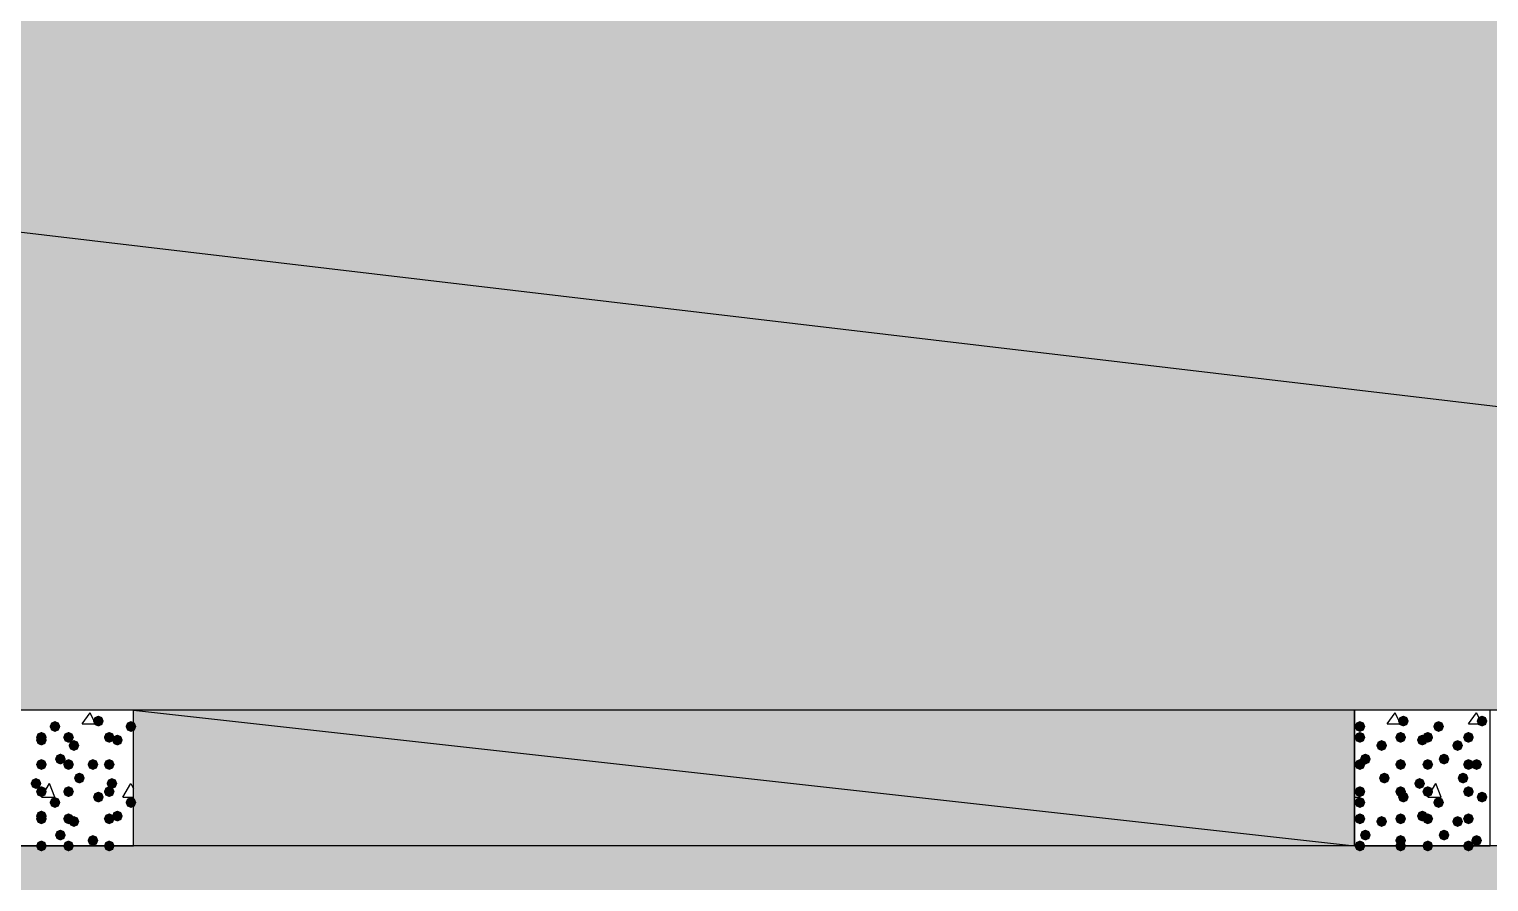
# Model space of a CAD drawing. Header units: millimetres. Extents: x 0 to 420, y 0 to 297.
# Drawn here: x 131.72 to 154.5, y 105.19 to 118.49 of the extents above; entities that cross this region are included whole.
import ezdxf

# ---------------------------------------------------------------- set-up
doc = ezdxf.new("R2010")
doc.units = ezdxf.units.MM
doc.layers.get('0').update_dxf_attribs({"linetype": 'CONTINUOUS'})

msp = doc.modelspace()

# ---------------------------------------------------------------- hatches: boundary and pattern name
at = {"true_color": 0x000008}
h = msp.add_hatch(color=0, dxfattribs=at)
h.paths.add_polyline_path([(194.775667, 126.915333), (33.401, 126.915333), (194.775667, 107.865333)], flags=0)
h.paths.add_polyline_path([(33.401, 126.915333), (194.775667, 107.865333), (33.401, 107.865333)], flags=0)
at = {"true_color": 0x000007}
for points in [[(132.884333, 107.696), (132.859463, 107.636204), (132.799667, 107.611333), (132.739871, 107.636204), (132.715, 107.696), (132.739871, 107.755796), (132.799667, 107.780667), (132.859462, 107.755796)], [(153.246667, 107.696), (153.221796, 107.636204), (153.162, 107.611333), (153.102204, 107.636204), (153.077333, 107.696), (153.102204, 107.755796), (153.162, 107.780667), (153.221796, 107.755796)], [(154.474333, 107.696), (154.449463, 107.636204), (154.389667, 107.611333), (154.329871, 107.636204), (154.305, 107.696), (154.329871, 107.755796), (154.389667, 107.780667), (154.449462, 107.755796)], [(131.995333, 107.442), (131.970463, 107.382204), (131.910667, 107.357333), (131.850871, 107.382204), (131.826, 107.442), (131.850871, 107.501796), (131.910667, 107.526667), (131.970462, 107.501796)], [(132.207, 107.611333), (132.182129, 107.551537), (132.122333, 107.526667), (132.062538, 107.551537), (132.037667, 107.611333), (132.062537, 107.671129), (132.122333, 107.696), (132.182129, 107.671129)], [(132.418667, 107.442), (132.393796, 107.382204), (132.334, 107.357333), (132.274204, 107.382204), (132.249333, 107.442), (132.274204, 107.501796), (132.334, 107.526667), (132.393796, 107.501796)], [(133.053667, 107.442), (133.028796, 107.382204), (132.969, 107.357333), (132.909204, 107.382204), (132.884333, 107.442), (132.909204, 107.501796), (132.969, 107.526667), (133.028796, 107.501796)], [(133.392333, 107.611333), (133.367462, 107.551537), (133.307667, 107.526667), (133.247871, 107.551537), (133.223, 107.611333), (133.247871, 107.671129), (133.307667, 107.696), (133.367462, 107.671129)], [(152.569333, 107.611333), (152.544463, 107.551537), (152.484667, 107.526667), (152.424871, 107.551537), (152.4, 107.611333), (152.424871, 107.671129), (152.484667, 107.696), (152.544462, 107.671129)], [(152.569333, 107.442), (152.544463, 107.382204), (152.484667, 107.357333), (152.424871, 107.382204), (152.4, 107.442), (152.424871, 107.501796), (152.484667, 107.526667), (152.544462, 107.501796)], [(153.204333, 107.442), (153.179463, 107.382204), (153.119667, 107.357333), (153.059871, 107.382204), (153.035, 107.442), (153.059871, 107.501796), (153.119667, 107.526667), (153.179462, 107.501796)], [(153.627667, 107.442), (153.602796, 107.382204), (153.543, 107.357333), (153.483204, 107.382204), (153.458333, 107.442), (153.483204, 107.501796), (153.543, 107.526667), (153.602796, 107.501796)], [(153.797, 107.611333), (153.772129, 107.551537), (153.712333, 107.526667), (153.652538, 107.551537), (153.627667, 107.611333), (153.652537, 107.671129), (153.712333, 107.696), (153.772129, 107.671129)], [(154.262667, 107.442), (154.237796, 107.382204), (154.178, 107.357333), (154.118204, 107.382204), (154.093333, 107.442), (154.118204, 107.501796), (154.178, 107.526667), (154.237796, 107.501796)], [(131.995333, 107.399667), (131.970463, 107.339871), (131.910667, 107.315), (131.850871, 107.339871), (131.826, 107.399667), (131.850871, 107.459462), (131.910667, 107.484333), (131.970462, 107.459463)], [(132.503333, 107.315), (132.478463, 107.255204), (132.418667, 107.230333), (132.358871, 107.255204), (132.334, 107.315), (132.358871, 107.374796), (132.418667, 107.399667), (132.478462, 107.374796)], [(133.180667, 107.399667), (133.155796, 107.339871), (133.096, 107.315), (133.036204, 107.339871), (133.011333, 107.399667), (133.036204, 107.459462), (133.096, 107.484333), (133.155796, 107.459463)], [(152.908, 107.315), (152.883129, 107.255204), (152.823333, 107.230333), (152.763537, 107.255204), (152.738667, 107.315), (152.763537, 107.374796), (152.823333, 107.399667), (152.883129, 107.374796)], [(153.543, 107.399667), (153.518129, 107.339871), (153.458333, 107.315), (153.398538, 107.339871), (153.373667, 107.399667), (153.398537, 107.459462), (153.458333, 107.484333), (153.518129, 107.459463)], [(154.093333, 107.315), (154.068463, 107.255204), (154.008667, 107.230333), (153.948871, 107.255204), (153.924, 107.315), (153.948871, 107.374796), (154.008667, 107.399667), (154.068462, 107.374796)], [(131.995333, 107.018667), (131.970463, 106.958871), (131.910667, 106.934), (131.850871, 106.958871), (131.826, 107.018667), (131.850871, 107.078462), (131.910667, 107.103333), (131.970462, 107.078463)], [(132.291667, 107.103333), (132.266796, 107.043538), (132.207, 107.018667), (132.147204, 107.043538), (132.122333, 107.103333), (132.147204, 107.163129), (132.207, 107.188), (132.266796, 107.163129)], [(132.418667, 107.018667), (132.393796, 106.958871), (132.334, 106.934), (132.274204, 106.958871), (132.249333, 107.018667), (132.274204, 107.078462), (132.334, 107.103333), (132.393796, 107.078463)], [(132.799667, 107.018667), (132.774796, 106.958871), (132.715, 106.934), (132.655204, 106.958871), (132.630333, 107.018667), (132.655204, 107.078462), (132.715, 107.103333), (132.774796, 107.078463)], [(133.053667, 107.018667), (133.028796, 106.958871), (132.969, 106.934), (132.909204, 106.958871), (132.884333, 107.018667), (132.909204, 107.078462), (132.969, 107.103333), (133.028796, 107.078463)], [(152.569333, 107.018667), (152.544463, 106.958871), (152.484667, 106.934), (152.424871, 106.958871), (152.4, 107.018667), (152.424871, 107.078462), (152.484667, 107.103333), (152.544462, 107.078463)], [(152.654, 107.103333), (152.629129, 107.043538), (152.569333, 107.018667), (152.509538, 107.043538), (152.484667, 107.103333), (152.509537, 107.163129), (152.569333, 107.188), (152.629129, 107.163129)], [(153.204333, 107.018667), (153.179463, 106.958871), (153.119667, 106.934), (153.059871, 106.958871), (153.035, 107.018667), (153.059871, 107.078462), (153.119667, 107.103333), (153.179462, 107.078463)], [(153.204333, 107.018667), (153.179463, 106.958871), (153.119667, 106.934), (153.059871, 106.958871), (153.035, 107.018667), (153.059871, 107.078462), (153.119667, 107.103333), (153.179462, 107.078463)], [(153.627667, 107.018667), (153.602796, 106.958871), (153.543, 106.934), (153.483204, 106.958871), (153.458333, 107.018667), (153.483204, 107.078462), (153.543, 107.103333), (153.602796, 107.078463)], [(153.881667, 107.103333), (153.856796, 107.043538), (153.797, 107.018667), (153.737204, 107.043538), (153.712333, 107.103333), (153.737204, 107.163129), (153.797, 107.188), (153.856796, 107.163129)], [(154.262667, 107.018667), (154.237796, 106.958871), (154.178, 106.934), (154.118204, 106.958871), (154.093333, 107.018667), (154.118204, 107.078462), (154.178, 107.103333), (154.237796, 107.078463)], [(154.389667, 107.018667), (154.364796, 106.958871), (154.305, 106.934), (154.245204, 106.958871), (154.220333, 107.018667), (154.245204, 107.078462), (154.305, 107.103333), (154.364796, 107.078463)], [(132.588, 106.807), (132.563129, 106.747204), (132.503333, 106.722333), (132.443537, 106.747204), (132.418667, 106.807), (132.443537, 106.866796), (132.503333, 106.891667), (132.563129, 106.866796)], [(152.950333, 106.807), (152.925463, 106.747204), (152.865667, 106.722333), (152.805871, 106.747204), (152.781, 106.807), (152.805871, 106.866796), (152.865667, 106.891667), (152.925462, 106.866796)], [(154.178, 106.807), (154.153129, 106.747204), (154.093333, 106.722333), (154.033537, 106.747204), (154.008667, 106.807), (154.033537, 106.866796), (154.093333, 106.891667), (154.153129, 106.866796)], [(131.910667, 106.722333), (131.885796, 106.662537), (131.826, 106.637667), (131.766204, 106.662537), (131.741333, 106.722333), (131.766204, 106.782129), (131.826, 106.807), (131.885796, 106.782129)], [(131.995333, 106.595333), (131.970463, 106.535538), (131.910667, 106.510667), (131.850871, 106.535538), (131.826, 106.595333), (131.850871, 106.655129), (131.910667, 106.68), (131.970462, 106.655129)], [(132.418667, 106.595333), (132.393796, 106.535538), (132.334, 106.510667), (132.274204, 106.535538), (132.249333, 106.595333), (132.274204, 106.655129), (132.334, 106.68), (132.393796, 106.655129)], [(132.884333, 106.510667), (132.859463, 106.450871), (132.799667, 106.426), (132.739871, 106.450871), (132.715, 106.510667), (132.739871, 106.570462), (132.799667, 106.595333), (132.859462, 106.570463)], [(133.053667, 106.595333), (133.028796, 106.535538), (132.969, 106.510667), (132.909204, 106.535538), (132.884333, 106.595333), (132.909204, 106.655129), (132.969, 106.68), (133.028796, 106.655129)], [(133.096, 106.722333), (133.071129, 106.662537), (133.011333, 106.637667), (132.951538, 106.662537), (132.926667, 106.722333), (132.951537, 106.782129), (133.011333, 106.807), (133.071129, 106.782129)], [(152.569333, 106.595333), (152.544463, 106.535538), (152.484667, 106.510667), (152.424871, 106.535538), (152.4, 106.595333), (152.424871, 106.655129), (152.484667, 106.68), (152.544462, 106.655129)], [(153.204333, 106.595333), (153.179463, 106.535538), (153.119667, 106.510667), (153.059871, 106.535538), (153.035, 106.595333), (153.059871, 106.655129), (153.119667, 106.68), (153.179462, 106.655129)], [(153.246667, 106.510667), (153.221796, 106.450871), (153.162, 106.426), (153.102204, 106.450871), (153.077333, 106.510667), (153.102204, 106.570462), (153.162, 106.595333), (153.221796, 106.570463)], [(153.500667, 106.722333), (153.475796, 106.662537), (153.416, 106.637667), (153.356204, 106.662537), (153.331333, 106.722333), (153.356204, 106.782129), (153.416, 106.807), (153.475796, 106.782129)], [(153.627667, 106.595333), (153.602796, 106.535538), (153.543, 106.510667), (153.483204, 106.535538), (153.458333, 106.595333), (153.483204, 106.655129), (153.543, 106.68), (153.602796, 106.655129)], [(154.262667, 106.595333), (154.237796, 106.535538), (154.178, 106.510667), (154.118204, 106.535538), (154.093333, 106.595333), (154.118204, 106.655129), (154.178, 106.68), (154.237796, 106.655129)], [(154.474333, 106.510667), (154.449463, 106.450871), (154.389667, 106.426), (154.329871, 106.450871), (154.305, 106.510667), (154.329871, 106.570462), (154.389667, 106.595333), (154.449462, 106.570463)], [(132.207, 106.426), (132.182129, 106.366204), (132.122333, 106.341333), (132.062538, 106.366204), (132.037667, 106.426), (132.062537, 106.485796), (132.122333, 106.510667), (132.182129, 106.485796)], [(133.392333, 106.426), (133.367462, 106.366204), (133.307667, 106.341333), (133.247871, 106.366204), (133.223, 106.426), (133.247871, 106.485796), (133.307667, 106.510667), (133.367462, 106.485796)], [(152.569333, 106.426), (152.544463, 106.366204), (152.484667, 106.341333), (152.424871, 106.366204), (152.4, 106.426), (152.424871, 106.485796), (152.484667, 106.510667), (152.544462, 106.485796)], [(153.797, 106.426), (153.772129, 106.366204), (153.712333, 106.341333), (153.652538, 106.366204), (153.627667, 106.426), (153.652537, 106.485796), (153.712333, 106.510667), (153.772129, 106.485796)], [(131.995333, 106.214333), (131.970463, 106.154537), (131.910667, 106.129667), (131.850871, 106.154537), (131.826, 106.214333), (131.850871, 106.274129), (131.910667, 106.299), (131.970462, 106.274129)], [(131.995333, 106.172), (131.970463, 106.112204), (131.910667, 106.087333), (131.850871, 106.112204), (131.826, 106.172), (131.850871, 106.231796), (131.910667, 106.256667), (131.970462, 106.231796)], [(132.418667, 106.172), (132.393796, 106.112204), (132.334, 106.087333), (132.274204, 106.112204), (132.249333, 106.172), (132.274204, 106.231796), (132.334, 106.256667), (132.393796, 106.231796)], [(132.503333, 106.129667), (132.478463, 106.069871), (132.418667, 106.045), (132.358871, 106.069871), (132.334, 106.129667), (132.358871, 106.189462), (132.418667, 106.214333), (132.478462, 106.189463)], [(133.053667, 106.172), (133.028796, 106.112204), (132.969, 106.087333), (132.909204, 106.112204), (132.884333, 106.172), (132.909204, 106.231796), (132.969, 106.256667), (133.028796, 106.231796)], [(133.180667, 106.214333), (133.155796, 106.154537), (133.096, 106.129667), (133.036204, 106.154537), (133.011333, 106.214333), (133.036204, 106.274129), (133.096, 106.299), (133.155796, 106.274129)], [(152.569333, 106.172), (152.544463, 106.112204), (152.484667, 106.087333), (152.424871, 106.112204), (152.4, 106.172), (152.424871, 106.231796), (152.484667, 106.256667), (152.544462, 106.231796)], [(152.908, 106.129667), (152.883129, 106.069871), (152.823333, 106.045), (152.763537, 106.069871), (152.738667, 106.129667), (152.763537, 106.189462), (152.823333, 106.214333), (152.883129, 106.189463)], [(153.204333, 106.172), (153.179463, 106.112204), (153.119667, 106.087333), (153.059871, 106.112204), (153.035, 106.172), (153.059871, 106.231796), (153.119667, 106.256667), (153.179462, 106.231796)], [(153.543, 106.214333), (153.518129, 106.154537), (153.458333, 106.129667), (153.398538, 106.154537), (153.373667, 106.214333), (153.398537, 106.274129), (153.458333, 106.299), (153.518129, 106.274129)], [(153.627667, 106.172), (153.602796, 106.112204), (153.543, 106.087333), (153.483204, 106.112204), (153.458333, 106.172), (153.483204, 106.231796), (153.543, 106.256667), (153.602796, 106.231796)], [(154.093333, 106.129667), (154.068463, 106.069871), (154.008667, 106.045), (153.948871, 106.069871), (153.924, 106.129667), (153.948871, 106.189462), (154.008667, 106.214333), (154.068462, 106.189463)], [(154.262667, 106.172), (154.237796, 106.112204), (154.178, 106.087333), (154.118204, 106.112204), (154.093333, 106.172), (154.118204, 106.231796), (154.178, 106.256667), (154.237796, 106.231796)], [(132.291667, 105.918), (132.266796, 105.858204), (132.207, 105.833333), (132.147204, 105.858204), (132.122333, 105.918), (132.147204, 105.977796), (132.207, 106.002667), (132.266796, 105.977796)], [(132.799667, 105.833333), (132.774796, 105.773538), (132.715, 105.748667), (132.655204, 105.773538), (132.630333, 105.833333), (132.655204, 105.893129), (132.715, 105.918), (132.774796, 105.893129)], [(152.654, 105.918), (152.629129, 105.858204), (152.569333, 105.833333), (152.509538, 105.858204), (152.484667, 105.918), (152.509537, 105.977796), (152.569333, 106.002667), (152.629129, 105.977796)], [(153.204333, 105.833333), (153.179463, 105.773538), (153.119667, 105.748667), (153.059871, 105.773538), (153.035, 105.833333), (153.059871, 105.893129), (153.119667, 105.918), (153.179462, 105.893129)], [(153.881667, 105.918), (153.856796, 105.858204), (153.797, 105.833333), (153.737204, 105.858204), (153.712333, 105.918), (153.737204, 105.977796), (153.797, 106.002667), (153.856796, 105.977796)], [(154.389667, 105.833333), (154.364796, 105.773538), (154.305, 105.748667), (154.245204, 105.773538), (154.220333, 105.833333), (154.245204, 105.893129), (154.305, 105.918), (154.364796, 105.893129)], [(131.995333, 105.748667), (131.970463, 105.688871), (131.910667, 105.664), (131.850871, 105.688871), (131.826, 105.748667), (131.850871, 105.808462), (131.910667, 105.833333), (131.970462, 105.808463)], [(132.418667, 105.748667), (132.393796, 105.688871), (132.334, 105.664), (132.274204, 105.688871), (132.249333, 105.748667), (132.274204, 105.808462), (132.334, 105.833333), (132.393796, 105.808463)], [(133.053667, 105.748667), (133.028796, 105.688871), (132.969, 105.664), (132.909204, 105.688871), (132.884333, 105.748667), (132.909204, 105.808462), (132.969, 105.833333), (133.028796, 105.808463)], [(152.569333, 105.748667), (152.544463, 105.688871), (152.484667, 105.664), (152.424871, 105.688871), (152.4, 105.748667), (152.424871, 105.808462), (152.484667, 105.833333), (152.544462, 105.808463)], [(153.204333, 105.748667), (153.179463, 105.688871), (153.119667, 105.664), (153.059871, 105.688871), (153.035, 105.748667), (153.059871, 105.808462), (153.119667, 105.833333), (153.179462, 105.808463)], [(153.627667, 105.748667), (153.602796, 105.688871), (153.543, 105.664), (153.483204, 105.688871), (153.458333, 105.748667), (153.483204, 105.808462), (153.543, 105.833333), (153.602796, 105.808463)], [(154.262667, 105.748667), (154.237796, 105.688871), (154.178, 105.664), (154.118204, 105.688871), (154.093333, 105.748667), (154.118204, 105.808462), (154.178, 105.833333), (154.237796, 105.808463)]]:
    msp.add_hatch(color=0, dxfattribs=at).paths.add_polyline_path(points, flags=0)
at = {"true_color": 0x000008}
h = msp.add_hatch(color=0, dxfattribs=at)
h.paths.add_polyline_path([(152.4, 107.865333), (133.35, 107.865333), (152.4, 105.748667)], flags=0)
h.paths.add_polyline_path([(133.35, 107.865333), (152.4, 105.748667), (133.35, 105.748667)], flags=0)
h = msp.add_hatch(color=0, dxfattribs=at)
h.paths.add_polyline_path([(379.518333, 105.748667), (33.401, 105.748667), (379.518333, 86.656333)], flags=0)
h.paths.add_polyline_path([(33.401, 105.748667), (379.518333, 86.656333), (33.401, 86.656333)], flags=0)

# ---------------------------------------------------------------- linework, layer by layer
at = {"color": 0, "true_color": 0x000008}
for points in [[(194.775667, 126.915333), (33.401, 126.915333), (194.775667, 107.865333)], [(33.401, 126.915333), (194.775667, 107.865333), (33.401, 107.865333)], [(152.4, 107.865333), (133.35, 107.865333), (152.4, 105.748667)], [(133.35, 107.865333), (152.4, 105.748667), (133.35, 105.748667)], [(379.518333, 105.748667), (33.401, 105.748667), (379.518333, 86.656333)]]:
    msp.add_lwpolyline(points, close=True, dxfattribs=at)
at = {"color": 0, "true_color": 0x000007}
for points in [[(131.233333, 107.865333), (131.233333, 105.748667), (133.35, 105.748667), (133.35, 107.865333)], [(152.4, 107.865333), (152.4, 105.748667), (154.516667, 105.748667), (154.516667, 107.865333)]]:
    msp.add_lwpolyline(points, close=True, dxfattribs=at)
for points in [[(132.545667, 107.653667), (132.672667, 107.823)], [(132.757333, 107.653667), (132.672667, 107.823)], [(152.908, 107.653667), (153.035, 107.823)], [(153.119667, 107.653667), (153.035, 107.823)], [(154.178, 107.653667), (154.305, 107.823)], [(154.389667, 107.653667), (154.305, 107.823)], [(132.545667, 107.653667), (132.757333, 107.653667)], [(152.908, 107.653667), (153.119667, 107.653667)], [(154.178, 107.653667), (154.389667, 107.653667)], [(131.910667, 106.510667), (132.037667, 106.722333)], [(132.122333, 106.510667), (132.037667, 106.722333)], [(133.180667, 106.510667), (133.307667, 106.722333), (133.35, 106.637667)], [(152.484667, 106.510667), (152.4, 106.637667)], [(153.543, 106.510667), (153.67, 106.722333)], [(153.754667, 106.510667), (153.67, 106.722333)], [(131.910667, 106.510667), (132.122333, 106.510667)], [(133.180667, 106.510667), (133.35, 106.510667)], [(152.4, 106.510667), (152.484667, 106.510667)], [(153.543, 106.510667), (153.754667, 106.510667)]]:
    msp.add_lwpolyline(points, dxfattribs=at)

doc.saveas('drawing.dxf')
